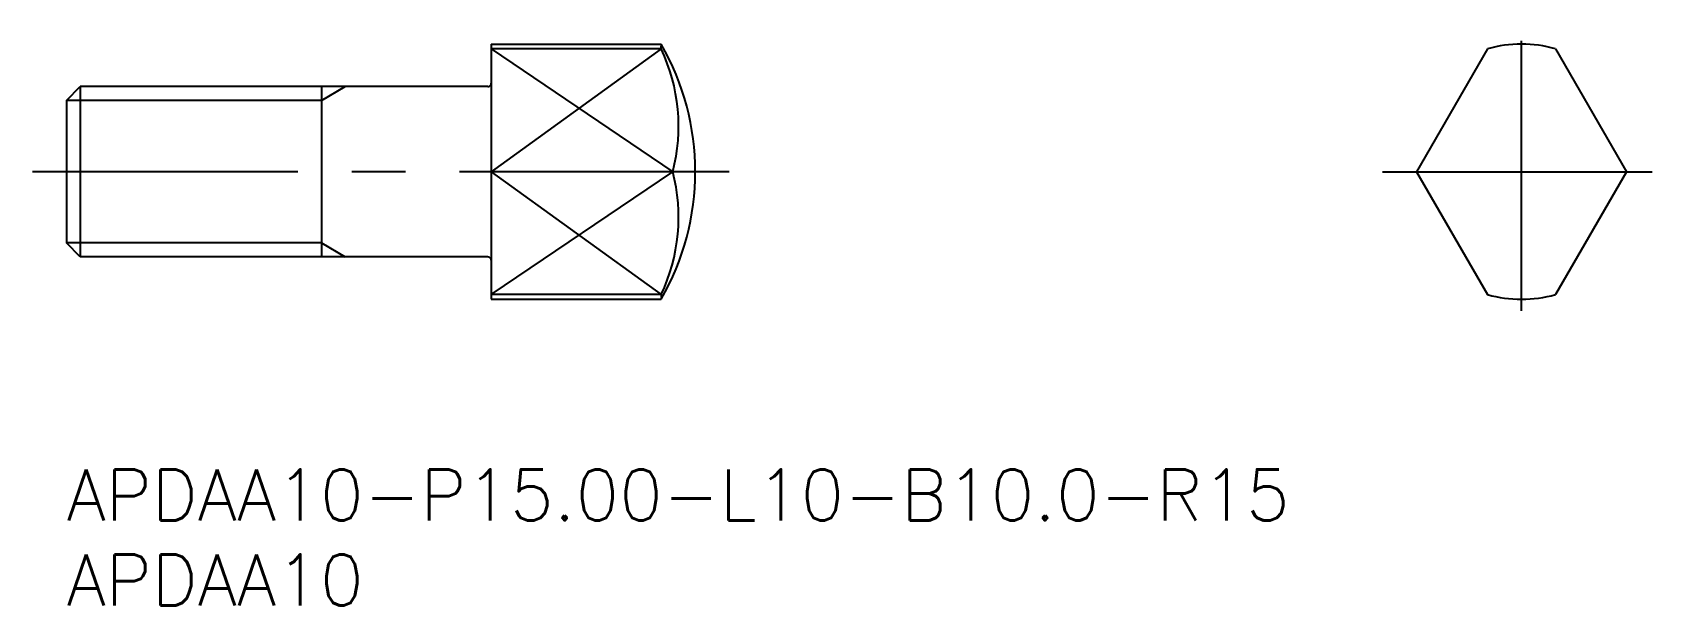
# Model space of a CAD drawing. Extents: x -2 to 93.8, y -8 to 25.7.
import ezdxf

# ---------------------------------------------------------------- set-up
doc = ezdxf.new("R2010")
doc.units = 0
doc.header["$LTSCALE"] = 0.5
doc.linetypes.add('CENTER', pattern=[50.8, 31.75, -6.35, 6.35, -6.35])
for name, color, linetype in [('MSM_CENTER', 1, 'CENTER'), ('MSM_CONTINUOUS', 7, 'CONTINUOUS'), ('MSM_NARROW', 5, 'CONTINUOUS'), ('MSM_PART_NUMBER', 7, 'CONTINUOUS')]:
    doc.layers.add(name, color=color, linetype=linetype)
doc.styles.get("Standard").update_dxf_attribs({"font": 'txt.shx', "height": 2, "bigfont": 'bigfont.shx'})

# ---------------------------------------------------------------- blocks, each defined once
blk = doc.blocks.new('*U13')
at = {"layer": 'MSM_PART_NUMBER'}
blk.add_text('APDAA10-P15.00-L10-B10.0-R15', height=3, dxfattribs=at).set_placement((0, -3))
blk = doc.blocks.new('*U14')
at = {"layer": 'MSM_PART_NUMBER'}
blk.add_text('APDAA10', height=3, dxfattribs=at).set_placement((0, -8))

msp = doc.modelspace()

# ---------------------------------------------------------------- linework, layer by layer
at = {"layer": 'MSM_CENTER'}
for p, q in [((85.637, 9.321), (85.637, 25.679)), ((39.01, 17.5), (-2, 17.5)), ((77.458, 17.5), (93.816, 17.5))]:
    msp.add_line(p, q, dxfattribs=at)
at = {"layer": 'MSM_CONTINUOUS'}
for p, q in [((25, 25), (35, 25)), ((25, 25), (25, 10)), ((35, 24.728), (25, 24.728)), ((83.637, 24.728), (79.464, 17.5)), ((87.637, 24.728), (91.81, 17.5)), ((0, 21.688), (0.812, 22.5)), ((24.8, 22.5), (0.812, 22.5)), ((0.812, 22.5), (0.812, 12.5)), ((15, 22.5), (15, 12.5)), ((0, 21.688), (0, 13.312)), ((35.681, 17.5), (25, 17.5)), ((79.464, 17.5), (83.637, 10.272)), ((91.81, 17.5), (87.637, 10.272)), ((0.812, 12.5), (0, 13.312)), ((24.8, 12.5), (0.812, 12.5)), ((35, 10.272), (25, 10.272)), ((25, 10), (35, 10))]:
    msp.add_line(p, q, dxfattribs=at)
for centre, radius, start, end in [((22.01, 17.5), 15, 330, 30), ((85.637, 17.5), 7.5, 74.53399, 105.46601), ((25.402, 20.178), 10.622, 345.3958, 25.36392), ((24.8, 22.7), 0.2, 270, 0), ((25.402, 14.822), 10.622, 334.63608, 14.6042), ((24.8, 12.3), 0.2, 0, 90), ((85.637, 17.5), 7.5, 254.53399, 285.46601)]:
    msp.add_arc(centre, radius, start, end, dxfattribs=at)
at = {"layer": 'MSM_NARROW'}
for p, q in [((25, 24.728), (35.681, 17.5)), ((35, 24.728), (25, 17.5)), ((35, 24.728), (35, 24.901)), ((15, 21.688), (16.406, 22.5)), ((15, 21.688), (0, 21.688)), ((25, 17.5), (35, 10.272)), ((25, 10.272), (35.681, 17.5)), ((15, 13.312), (0, 13.312)), ((15, 13.312), (16.406, 12.5)), ((35, 10.272), (35, 10.099))]:
    msp.add_line(p, q, dxfattribs=at)

# ---------------------------------------------------------------- block references
at = {"layer": 'MSM_CONTINUOUS'}
for name in ['*U13', '*U14']:
    msp.add_blockref(name, (0, 0), dxfattribs=at)

doc.saveas('drawing.dxf')
